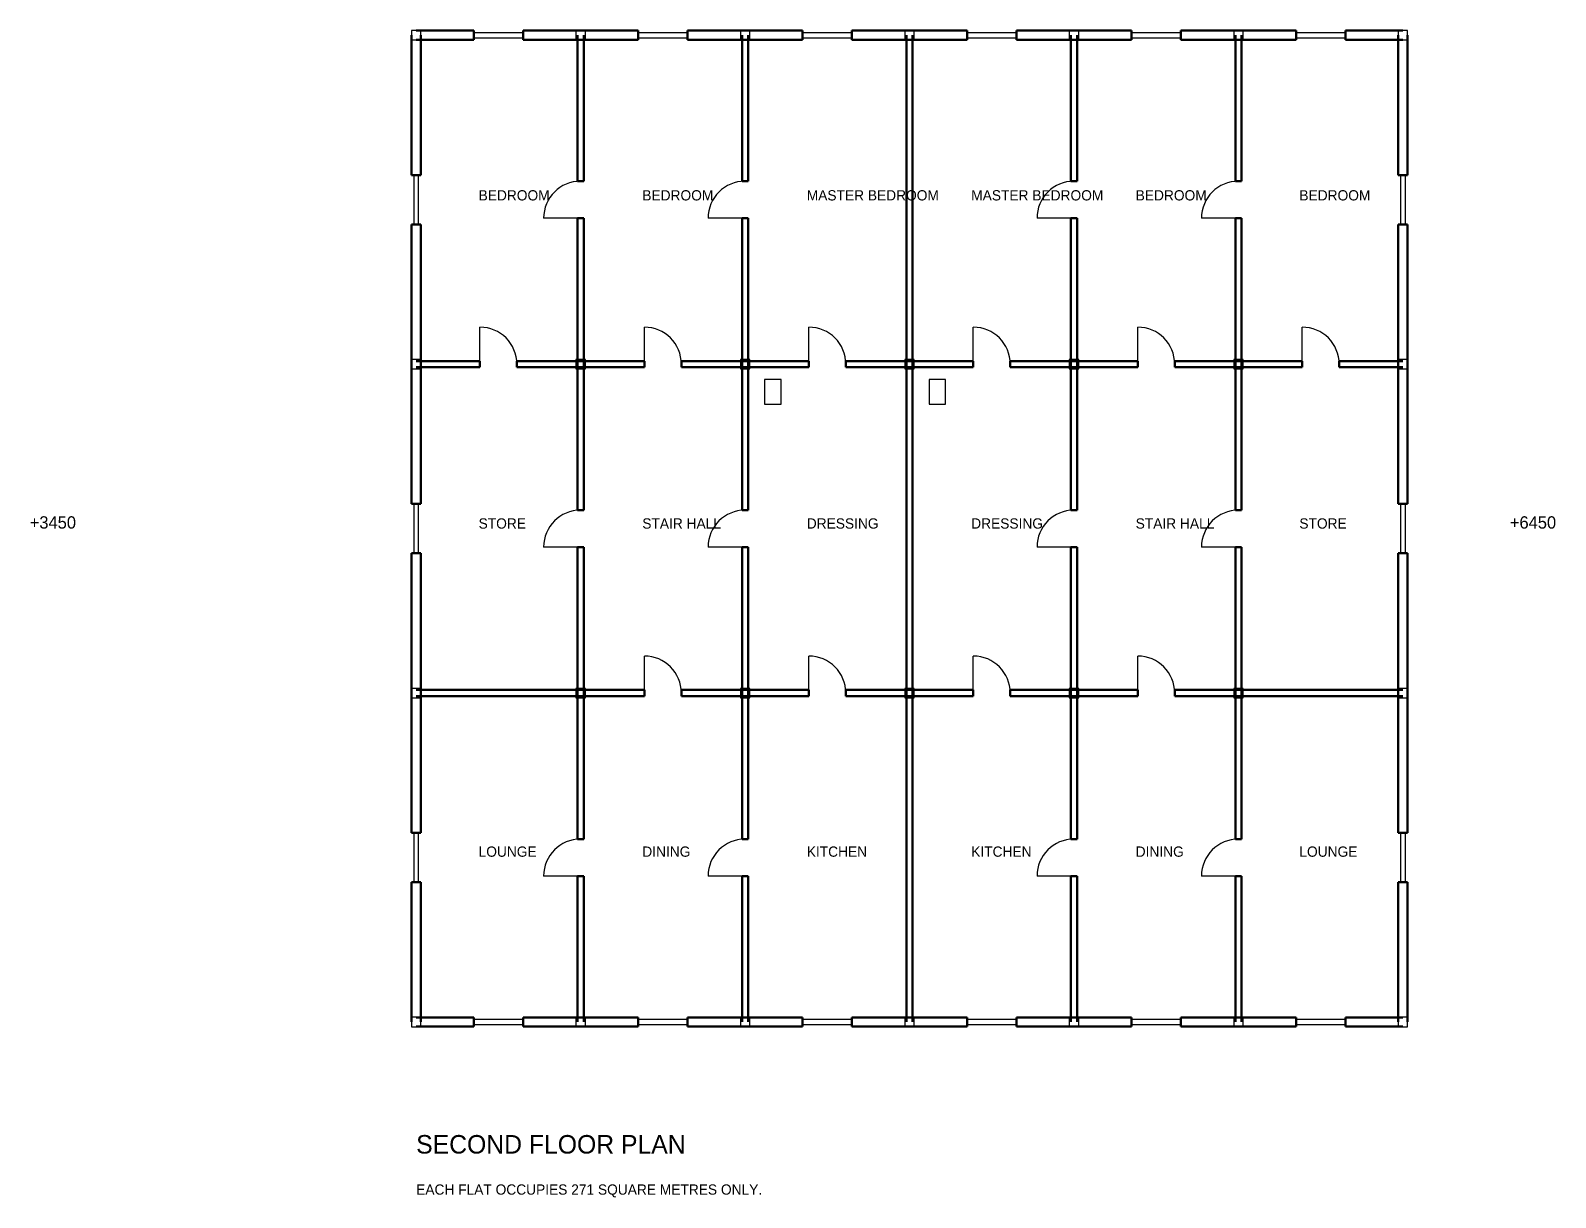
# Model space of a CAD drawing. Header units: millimetres. Extents: x -115 to 209599, y -4269 to 24115.
# Drawn here: x 62620 to 99711, y -4269 to 24115 of the extents above; entities that cross this region are included whole.
import ezdxf

# ---------------------------------------------------------------- set-up
doc = ezdxf.new("R2010")
doc.units = ezdxf.units.MM
for name, color, linetype in [('COLUMN', 5, 'CONTINUOUS'), ('DOOR', 3, 'CONTINUOUS'), ('SANITARY', 7, 'CONTINUOUS'), ('TEXT', 6, 'CONTINUOUS'), ('WALL', 4, 'CONTINUOUS'), ('WIND', 2, 'CONTINUOUS')]:
    doc.layers.add(name, color=color, linetype=linetype)

msp = doc.modelspace()

# ---------------------------------------------------------------- linework, layer by layer
at = {"layer": 'COLUMN'}
for points in [[(71885, 23885), (72115, 23885), (72115, 24115), (71885, 24115)], [(75885, 23885), (76115, 23885), (76115, 24115), (75885, 24115)], [(79885, 23885), (80115, 23885), (80115, 24115), (79885, 24115)], [(83885, 23885), (84115, 23885), (84115, 24115), (83885, 24115)], [(87885, 23885), (88115, 23885), (88115, 24115), (87885, 24115)], [(91885, 23885), (92115, 23885), (92115, 24115), (91885, 24115)], [(95885, 23885), (96115, 23885), (96115, 24115), (95885, 24115)], [(71885, 15885), (72115, 15885), (72115, 16115), (71885, 16115)], [(75885, 15885), (76115, 15885), (76115, 16115), (75885, 16115)], [(79885, 15885), (80115, 15885), (80115, 16115), (79885, 16115)], [(83885, 15885), (84115, 15885), (84115, 16115), (83885, 16115)], [(87885, 15885), (88115, 15885), (88115, 16115), (87885, 16115)], [(91885, 15885), (92115, 15885), (92115, 16115), (91885, 16115)], [(95885, 15885), (96115, 15885), (96115, 16115), (95885, 16115)], [(71885, 7885), (72115, 7885), (72115, 8115), (71885, 8115)], [(75885, 7885), (76115, 7885), (76115, 8115), (75885, 8115)], [(79885, 7885), (80115, 7885), (80115, 8115), (79885, 8115)], [(83885, 7885), (84115, 7885), (84115, 8115), (83885, 8115)], [(87885, 7885), (88115, 7885), (88115, 8115), (87885, 8115)], [(91885, 7885), (92115, 7885), (92115, 8115), (91885, 8115)], [(95885, 7885), (96115, 7885), (96115, 8115), (95885, 8115)], [(71885, -115), (72115, -115), (72115, 115), (71885, 115)], [(75885, -115), (76115, -115), (76115, 115), (75885, 115)], [(79885, -115), (80115, -115), (80115, 115), (79885, 115)], [(83885, -115), (84115, -115), (84115, 115), (83885, 115)], [(87885, -115), (88115, -115), (88115, 115), (87885, 115)], [(91885, -115), (92115, -115), (92115, 115), (91885, 115)], [(95885, -115), (96115, -115), (96115, 115), (95885, 115)]]:
    msp.add_lwpolyline(points, close=True, dxfattribs=at)
at = {"layer": 'DOOR'}
for p, q in [((76000, 19550), (75100, 19550)), ((80000, 19550), (79100, 19550)), ((88000, 19550), (87100, 19550)), ((92000, 19550), (91100, 19550)), ((73550, 16000), (73550, 16900)), ((77550, 16000), (77550, 16900)), ((81550, 16000), (81550, 16900)), ((85550, 16000), (85550, 16900)), ((89550, 16000), (89550, 16900)), ((93550, 16000), (93550, 16900)), ((76000, 11550), (75100, 11550)), ((80000, 11550), (79100, 11550)), ((88000, 11550), (87100, 11550)), ((92000, 11550), (91100, 11550)), ((77550, 8000), (77550, 8900)), ((81550, 8000), (81550, 8900)), ((85550, 8000), (85550, 8900)), ((89550, 8000), (89550, 8900)), ((76000, 3550), (75100, 3550)), ((80000, 3550), (79100, 3550)), ((88000, 3550), (87100, 3550)), ((92000, 3550), (91100, 3550))]:
    msp.add_line(p, q, dxfattribs=at)
for centre, start, end in [((76000, 19550), 90, 180), ((80000, 19550), 90, 180), ((88000, 19550), 90, 180), ((92000, 19550), 90, 180), ((73550, 16000), 0, 90), ((77550, 16000), 0, 90), ((81550, 16000), 0, 90), ((85550, 16000), 0, 90), ((89550, 16000), 0, 90), ((93550, 16000), 0, 90), ((76000, 11550), 90, 180), ((80000, 11550), 90, 180), ((88000, 11550), 90, 180), ((92000, 11550), 90, 180), ((77550, 8000), 0, 90), ((81550, 8000), 0, 90), ((85550, 8000), 0, 90), ((89550, 8000), 0, 90), ((76000, 3550), 90, 180), ((80000, 3550), 90, 180), ((88000, 3550), 90, 180), ((92000, 3550), 90, 180)]:
    msp.add_arc(centre, 900, start, end, dxfattribs=at)
at = {"layer": 'SANITARY'}
for points in [[(80475, 15025), (80875, 15025), (80875, 15625), (80475, 15625)], [(84475, 15025), (84875, 15025), (84875, 15625), (84475, 15625)]]:
    msp.add_lwpolyline(points, close=True, dxfattribs=at)
at = {"layer": 'WALL', "lineweight": 50}
for p, q in [((73400, 24112.5), (72000, 24112.5)), ((73400, 23887.5), (73400, 24112.5)), ((76000, 24112.5), (74600, 24112.5)), ((74600, 23887.5), (74600, 24112.5)), ((77400, 24112.5), (76000, 24112.5)), ((77400, 23887.5), (77400, 24112.5)), ((80000, 24112.5), (78600, 24112.5)), ((78600, 23887.5), (78600, 24112.5)), ((81400, 24112.5), (80000, 24112.5)), ((81400, 23887.5), (81400, 24112.5)), ((84000, 24112.5), (82600, 24112.5)), ((82600, 23887.5), (82600, 24112.5)), ((85400, 24112.5), (84000, 24112.5)), ((85400, 23887.5), (85400, 24112.5)), ((88000, 24112.5), (86600, 24112.5)), ((86600, 23887.5), (86600, 24112.5)), ((89400, 24112.5), (88000, 24112.5)), ((89400, 23887.5), (89400, 24112.5)), ((92000, 24112.5), (90600, 24112.5)), ((90600, 23887.5), (90600, 24112.5)), ((93400, 24112.5), (92000, 24112.5)), ((93400, 23887.5), (93400, 24112.5)), ((96000, 24112.5), (94600, 24112.5)), ((94600, 23887.5), (94600, 24112.5)), ((71887.5, 22309.3865), (71887.5, 24000)), ((72000, 23887.5), (73400, 23887.5)), ((72112.5, 24000), (72112.5, 23558.3342)), ((74600, 23887.5), (76000, 23887.5)), ((75925, 23301.722), (75925, 24000)), ((76000, 23887.5), (77400, 23887.5)), ((76075, 24000), (76075, 23351.0453)), ((78600, 23887.5), (80000, 23887.5)), ((79925, 23355.2515), (79925, 24000)), ((80000, 23887.5), (81400, 23887.5)), ((80075, 24000), (80075, 22569.7689)), ((82600, 23887.5), (84000, 23887.5)), ((83925, 21115.0151), (83925, 24000)), ((84000, 23887.5), (85400, 23887.5)), ((84075, 24000), (84075, 23417.1075)), ((86600, 23887.5), (88000, 23887.5)), ((87925, 22464.2678), (87925, 24000)), ((88000, 23887.5), (89400, 23887.5)), ((88075, 24000), (88075, 23318.1104)), ((90600, 23887.5), (92000, 23887.5)), ((91925, 23309.0775), (91925, 24000)), ((92000, 23887.5), (93400, 23887.5)), ((92075, 24000), (92075, 23348.8674)), ((94600, 23887.5), (96000, 23887.5)), ((95887.5, 23577.7923), (95887.5, 24000)), ((96112.5, 24000), (96112.5, 22420.3721)), ((72112.5, 23559.3342), (72112.5, 20600)), ((84075, 23420.1075), (84075, 20423.5305)), ((95887.5, 20600), (95887.5, 23580.7923)), ((75925, 20450), (75925, 23306.722)), ((76075, 23356.0453), (76075, 20450)), ((79925, 20450), (79925, 23360.2515)), ((88075, 23319.1104), (88075, 20450)), ((91925, 20450), (91925, 23314.0775)), ((92075, 23349.8674), (92075, 20450)), ((71887.5, 20600), (71887.5, 22313.3865)), ((80075, 22570.7689), (80075, 20450)), ((87925, 20450), (87925, 22469.2678)), ((96112.5, 22421.3721), (96112.5, 20600)), ((83925, 18126.8622), (83925, 21113.0151)), ((71887.5, 20600), (72112.5, 20600)), ((75925, 20450), (76075, 20450)), ((79925, 20450), (80075, 20450)), ((84075, 20419.5305), (84075, 18025.704)), ((87925, 20450), (88075, 20450)), ((91925, 20450), (92075, 20450)), ((95887.5, 20600), (96112.5, 20600)), ((71887.5, 17709.3865), (71887.5, 19400)), ((71887.5, 19400), (72112.5, 19400)), ((72112.5, 19400), (72112.5, 18958.3342)), ((75925, 18851.722), (75925, 19550)), ((75925, 19550), (76075, 19550)), ((76075, 19550), (76075, 18901.0453)), ((79925, 18905.2515), (79925, 19550)), ((79925, 19550), (80075, 19550)), ((80075, 19550), (80075, 18119.7689)), ((87925, 18014.2678), (87925, 19550)), ((87925, 19550), (88075, 19550)), ((88075, 19550), (88075, 18868.1104)), ((91925, 18859.0775), (91925, 19550)), ((91925, 19550), (92075, 19550)), ((92075, 19550), (92075, 18898.8674)), ((95887.5, 18977.7923), (95887.5, 19400)), ((95887.5, 19400), (96112.5, 19400)), ((96112.5, 19400), (96112.5, 17820.3721)), ((72112.5, 18959.3342), (72112.5, 16000)), ((95887.5, 16000), (95887.5, 18980.7923)), ((75925, 16000), (75925, 18856.722)), ((76075, 18906.0453), (76075, 16000)), ((79925, 16000), (79925, 18910.2515)), ((88075, 18869.1104), (88075, 16000)), ((91925, 16000), (91925, 18864.0775)), ((92075, 18899.8674), (92075, 16000)), ((80075, 18120.7689), (80075, 16000)), ((83925, 16000), (83925, 18131.8622)), ((84075, 18030.704), (84075, 16000)), ((87925, 16000), (87925, 18019.2678)), ((96112.5, 17821.3721), (96112.5, 16000)), ((71887.5, 16000), (71887.5, 17713.3865)), ((71887.5, 15487.1507), (71887.5, 16000)), ((73550, 16075), (72000, 16075)), ((72112.5, 16000), (72112.5, 15135.5271)), ((73550, 15925), (73550, 16075)), ((76000, 16075), (74450, 16075)), ((74450, 15925), (74450, 16075)), ((75925, 15185.0166), (75925, 16000)), ((77550, 16075), (76000, 16075)), ((76075, 16000), (76075, 14207.969)), ((77550, 15925), (77550, 16075)), ((80000, 16075), (78450, 16075)), ((78450, 15925), (78450, 16075)), ((79925, 14222.981), (79925, 16000)), ((81550, 16075), (80000, 16075)), ((80075, 16000), (80075, 14810.6939)), ((81550, 15925), (81550, 16075)), ((84000, 16075), (82450, 16075)), ((82450, 15925), (82450, 16075)), ((83925, 15399.3922), (83925, 16000)), ((85550, 16075), (84000, 16075)), ((84075, 16000), (84075, 13064.053)), ((85550, 15925), (85550, 16075)), ((88000, 16075), (86450, 16075)), ((86450, 15925), (86450, 16075)), ((87925, 15424.3356), (87925, 16000)), ((89550, 16075), (88000, 16075)), ((88075, 16000), (88075, 15169.0518)), ((89550, 15925), (89550, 16075)), ((92000, 16075), (90450, 16075)), ((90450, 15925), (90450, 16075)), ((91925, 15176.0907), (91925, 16000)), ((93550, 16075), (92000, 16075)), ((92075, 16000), (92075, 14191.7586)), ((93550, 15925), (93550, 16075)), ((96000, 16075), (94450, 16075)), ((94450, 15925), (94450, 16075)), ((95887.5, 14641.0396), (95887.5, 16000)), ((96112.5, 16000), (96112.5, 15196.3089)), ((72000, 15925), (73550, 15925)), ((74450, 15925), (76000, 15925)), ((76000, 15925), (77550, 15925)), ((78450, 15925), (80000, 15925)), ((80000, 15925), (81550, 15925)), ((82450, 15925), (84000, 15925)), ((84000, 15925), (85550, 15925)), ((86450, 15925), (88000, 15925)), ((88000, 15925), (89550, 15925)), ((90450, 15925), (92000, 15925)), ((92000, 15925), (93550, 15925)), ((94450, 15925), (96000, 15925)), ((71887.5, 12600), (71887.5, 15488.1507)), ((83925, 12427.4121), (83925, 15404.3922)), ((87925, 12450), (87925, 15426.3356)), ((72112.5, 15138.5271), (72112.5, 12600)), ((75925, 12450), (75925, 15189.0166)), ((88075, 15172.0518), (88075, 12450)), ((91925, 12450), (91925, 15179.0907)), ((96112.5, 15200.3089), (96112.5, 12600)), ((80075, 14812.6939), (80075, 12450)), ((95887.5, 12600), (95887.5, 14644.0396)), ((76075, 14211.969), (76075, 12450)), ((79925, 12450), (79925, 14223.981)), ((92075, 14194.7586), (92075, 12450)), ((84075, 13060.053), (84075, 10974.4467)), ((71887.5, 12600), (72112.5, 12600)), ((75925, 12450), (76075, 12450)), ((79925, 12450), (80075, 12450)), ((83925, 10347.6782), (83925, 12425.4121)), ((87925, 12450), (88075, 12450)), ((91925, 12450), (92075, 12450)), ((95887.5, 12600), (96112.5, 12600)), ((75925, 10735.0166), (75925, 11550)), ((75925, 11550), (76075, 11550)), ((76075, 11550), (76075, 9757.969)), ((79925, 9772.981), (79925, 11550)), ((79925, 11550), (80075, 11550)), ((80075, 11550), (80075, 10360.6939)), ((87925, 10974.3356), (87925, 11550)), ((87925, 11550), (88075, 11550)), ((88075, 11550), (88075, 10719.0518)), ((91925, 10726.0907), (91925, 11550)), ((91925, 11550), (92075, 11550)), ((92075, 11550), (92075, 9741.7586)), ((71887.5, 10887.1507), (71887.5, 11400)), ((71887.5, 11400), (72112.5, 11400)), ((72112.5, 11400), (72112.5, 10535.5271)), ((95887.5, 10041.0396), (95887.5, 11400)), ((95887.5, 11400), (96112.5, 11400)), ((96112.5, 11400), (96112.5, 10596.3089)), ((71887.5, 8000), (71887.5, 10888.1507)), ((84075, 10978.4467), (84075, 8000)), ((87925, 8000), (87925, 10976.3356)), ((72112.5, 10538.5271), (72112.5, 8000)), ((75925, 8000), (75925, 10739.0166)), ((88075, 10722.0518), (88075, 8000)), ((91925, 8000), (91925, 10729.0907)), ((96112.5, 10600.3089), (96112.5, 8000)), ((80075, 10362.6939), (80075, 8000)), ((83925, 8000), (83925, 10352.6782)), ((95887.5, 8000), (95887.5, 10044.0396)), ((76075, 9761.969), (76075, 8000)), ((79925, 8000), (79925, 9773.981)), ((92075, 9744.7586), (92075, 8000)), ((71887.5, 7288.3814), (71887.5, 8000)), ((74644.776, 8075), (72000, 8075)), ((72000, 7925), (74993.3951, 7925)), ((72112.5, 8000), (72112.5, 6503.8789)), ((76000, 8075), (74641.776, 8075)), ((74990.3951, 7925), (76000, 7925)), ((75925, 6047.0883), (75925, 8000)), ((77550, 8075), (76000, 8075)), ((76000, 7925), (77550, 7925)), ((76075, 8000), (76075, 7088.5629)), ((77550, 7925), (77550, 8075)), ((80000, 8075), (78450, 8075)), ((78450, 7925), (78450, 8075)), ((78450, 7925), (80000, 7925)), ((79925, 7081.596), (79925, 8000)), ((81550, 8075), (80000, 8075)), ((80000, 7925), (81550, 7925)), ((80075, 8000), (80075, 7440.0329)), ((81550, 7925), (81550, 8075)), ((84000, 8075), (82450, 8075)), ((82450, 7925), (82450, 8075)), ((82450, 7925), (84000, 7925)), ((83925, 5392.6468), (83925, 8000)), ((85550, 8075), (84000, 8075)), ((84000, 7925), (85550, 7925)), ((84075, 8000), (84075, 5456.8575)), ((85550, 7925), (85550, 8075)), ((88000, 8075), (86450, 8075)), ((86450, 7925), (86450, 8075)), ((86450, 7925), (88000, 7925)), ((87925, 6922.8678), (87925, 8000)), ((89550, 8075), (88000, 8075)), ((88000, 7925), (89550, 7925)), ((88075, 8000), (88075, 6078.669)), ((89550, 7925), (89550, 8075)), ((92000, 8075), (90450, 8075)), ((90450, 7925), (90450, 8075)), ((90450, 7925), (92000, 7925)), ((91925, 6063.5028), (91925, 8000)), ((93602.3359, 8075), (92000, 8075)), ((92000, 7925), (94641.3746, 7925)), ((92075, 8000), (92075, 7098.8263)), ((96000, 8075), (93601.3359, 8075)), ((94636.3746, 7925), (96000, 7925)), ((95887.5, 7026.4563), (95887.5, 8000)), ((96112.5, 8000), (96112.5, 7532.4379)), ((80075, 7445.0329), (80075, 4450)), ((96112.5, 7536.4379), (96112.5, 4600)), ((71887.5, 4600), (71887.5, 7293.3814)), ((76075, 7090.5629), (76075, 4450)), ((79925, 4450), (79925, 7082.596)), ((92075, 7101.8263), (92075, 4450)), ((87925, 4450), (87925, 6926.8678)), ((95887.5, 4600), (95887.5, 7029.4563)), ((72112.5, 6506.8789), (72112.5, 4600)), ((75925, 4450), (75925, 6051.0883)), ((88075, 6080.669), (88075, 4450)), ((91925, 4450), (91925, 6068.5028)), ((83925, 2990.9761), (83925, 5391.6468)), ((84075, 5452.8575), (84075, 2465.5709)), ((71887.5, 4600), (72112.5, 4600)), ((95887.5, 4600), (96112.5, 4600)), ((75925, 4450), (76075, 4450)), ((79925, 4450), (80075, 4450)), ((87925, 4450), (88075, 4450)), ((91925, 4450), (92075, 4450)), ((71887.5, 2688.3814), (71887.5, 3400)), ((71887.5, 3400), (72112.5, 3400)), ((72112.5, 3400), (72112.5, 1903.8789)), ((75925, 1597.0883), (75925, 3550)), ((75925, 3550), (76075, 3550)), ((76075, 3550), (76075, 2638.5629)), ((79925, 2631.596), (79925, 3550)), ((79925, 3550), (80075, 3550)), ((80075, 3550), (80075, 2990.0329)), ((87925, 2472.8678), (87925, 3550)), ((87925, 3550), (88075, 3550)), ((88075, 3550), (88075, 1628.669)), ((91925, 1613.5028), (91925, 3550)), ((91925, 3550), (92075, 3550)), ((92075, 3550), (92075, 2648.8263)), ((95887.5, 2426.4563), (95887.5, 3400)), ((95887.5, 3400), (96112.5, 3400)), ((96112.5, 3400), (96112.5, 2932.4379)), ((80075, 2995.0329), (80075, 0)), ((83925, 0), (83925, 2995.9761)), ((71887.5, 0), (71887.5, 2693.3814)), ((76075, 2640.5629), (76075, 0)), ((79925, 0), (79925, 2632.596)), ((92075, 2651.8263), (92075, 0)), ((96112.5, 2936.4379), (96112.5, 0)), ((84075, 2467.5709), (84075, 0)), ((87925, 0), (87925, 2476.8678)), ((95887.5, 0), (95887.5, 2429.4563)), ((72112.5, 1906.8789), (72112.5, 0)), ((75925, 0), (75925, 1601.0883)), ((88075, 1630.669), (88075, 0)), ((91925, 0), (91925, 1618.5028)), ((73400, 112.5), (72000, 112.5)), ((73400, -112.5), (73400, 112.5)), ((76000, 112.5), (74600, 112.5)), ((74600, -112.5), (74600, 112.5)), ((77400, 112.5), (76000, 112.5)), ((77400, -112.5), (77400, 112.5)), ((80000, 112.5), (78600, 112.5)), ((78600, -112.5), (78600, 112.5)), ((81400, 112.5), (80000, 112.5)), ((81400, -112.5), (81400, 112.5)), ((84000, 112.5), (82600, 112.5)), ((82600, -112.5), (82600, 112.5)), ((85400, 112.5), (84000, 112.5)), ((85400, -112.5), (85400, 112.5)), ((88000, 112.5), (86600, 112.5)), ((86600, -112.5), (86600, 112.5)), ((89400, 112.5), (88000, 112.5)), ((89400, -112.5), (89400, 112.5)), ((92000, 112.5), (90600, 112.5)), ((90600, -112.5), (90600, 112.5)), ((93400, 112.5), (92000, 112.5)), ((93400, -112.5), (93400, 112.5)), ((96000, 112.5), (94600, 112.5)), ((94600, -112.5), (94600, 112.5)), ((72000, -112.5), (73400, -112.5)), ((74600, -112.5), (76000, -112.5)), ((76000, -112.5), (77400, -112.5)), ((78600, -112.5), (80000, -112.5)), ((80000, -112.5), (81400, -112.5)), ((82600, -112.5), (84000, -112.5)), ((84000, -112.5), (85400, -112.5)), ((86600, -112.5), (88000, -112.5)), ((88000, -112.5), (89400, -112.5)), ((90600, -112.5), (92000, -112.5)), ((92000, -112.5), (93400, -112.5)), ((94600, -112.5), (96000, -112.5))]:
    msp.add_line(p, q, dxfattribs=at)
at = {"layer": 'WIND'}
for points in [[(73400, 23940), (74600, 23940), (74600, 24060), (73400, 24060)], [(77400, 23940), (78600, 23940), (78600, 24060), (77400, 24060)], [(81400, 23940), (82600, 23940), (82600, 24060), (81400, 24060)], [(85400, 23940), (86600, 23940), (86600, 24060), (85400, 24060)], [(89400, 23940), (90600, 23940), (90600, 24060), (89400, 24060)], [(93400, 23940), (94600, 23940), (94600, 24060), (93400, 24060)], [(71940, 19400), (72060, 19400), (72060, 20600), (71940, 20600)], [(95940, 19400), (96060, 19400), (96060, 20600), (95940, 20600)], [(71940, 11400), (72060, 11400), (72060, 12600), (71940, 12600)], [(95940, 11400), (96060, 11400), (96060, 12600), (95940, 12600)], [(71940, 3400), (72060, 3400), (72060, 4600), (71940, 4600)], [(95940, 3400), (96060, 3400), (96060, 4600), (95940, 4600)], [(73400, -60), (74600, -60), (74600, 60), (73400, 60)], [(77400, -60), (78600, -60), (78600, 60), (77400, 60)], [(81400, -60), (82600, -60), (82600, 60), (81400, 60)], [(85400, -60), (86600, -60), (86600, 60), (85400, 60)], [(89400, -60), (90600, -60), (90600, 60), (89400, 60)], [(93400, -60), (94600, -60), (94600, 60), (93400, 60)]]:
    msp.add_lwpolyline(points, close=True, dxfattribs=at)

# ---------------------------------------------------------------- texts
at = {"layer": 'TEXT'}
for s, height, p in [('BEDROOM', 250, (73518.75, 19981.25)), ('BEDROOM', 250, (77500, 19981.25)), ('MASTER BEDROOM', 250, (81500, 19981.25)), ('MASTER BEDROOM', 250, (85500, 19981.25)), ('BEDROOM', 250, (89500, 19981.25)), ('BEDROOM', 250, (93481.25, 19981.25)), ('+3450', 300, (62600, 12000)), ('STORE', 250, (73518.75, 12000)), ('STAIR HALL', 250, (77500, 12000)), ('DRESSING', 250, (81500, 12000)), ('DRESSING', 250, (85500, 12000)), ('STAIR HALL', 250, (89500, 12000)), ('STORE', 250, (93481.25, 12000)), ('+6450', 300, (98600, 12000)), ('LOUNGE', 250, (73518.75, 4018.75)), ('DINING', 250, (77500, 4018.75)), ('KITCHEN', 250, (81500, 4018.75)), ('KITCHEN', 250, (85500, 4018.75)), ('DINING', 250, (89500, 4018.75)), ('LOUNGE', 250, (93481.25, 4018.75)), ('SECOND FLOOR PLAN', 450, (72000, -3200)), ('EACH FLAT OCCUPIES 271 SQUARE METRES ONLY.', 250, (72000, -4200))]:
    msp.add_text(s, height=height, dxfattribs=at).set_placement(p)

doc.saveas('drawing.dxf')
